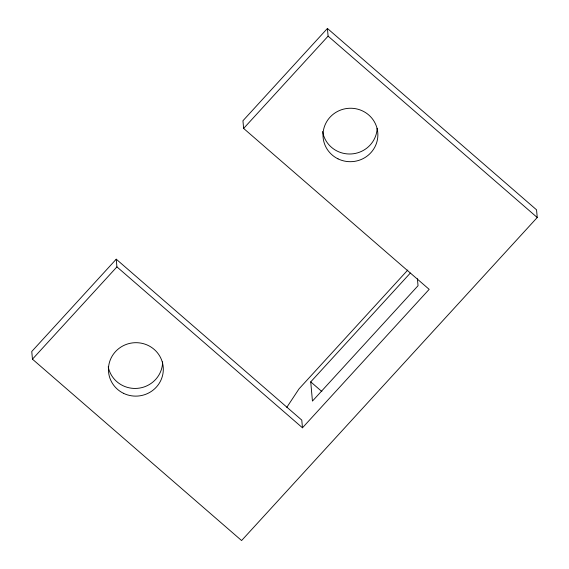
<?xml version="1.0" encoding="UTF-8"?>
<svg xmlns="http://www.w3.org/2000/svg" width="569" height="569" viewBox="0 0 569 569"><rect width="100%" height="100%" fill="white"/><g stroke="black" fill="none" stroke-linecap="round" stroke-linejoin="round"><path stroke-width="0.85" d="M286.769 407.383L298.995 388.897L407.774 270.04M116.232 259.194L31.764 351.493L32.454 359.174L241.59 540.55L537.236 217.507L536.546 209.826L327.41 28.45L242.942 120.749L243.632 128.43L429.175 289.351L302.466 427.796L116.922 266.882L116.232 259.194L301.783 420.107L302.466 427.796M32.454 359.174L116.922 266.882M243.632 128.43L328.1 36.139L327.41 28.45M417.411 278.732L418.037 285.716L312.445 401.081L310.731 381.877L410.32 273.063M328.1 36.139L537.236 217.507M310.731 381.877L321.869 391.536M162.627 361.856A27.447 26.722 -5.1 0 1 137.606 388.328A27.447 26.722 -5.1 0 1 108.224 366.792M377.155 128.295A27.447 26.722 -5.1 0 1 351.258 153.957A27.447 26.722 -5.1 0 1 322.623 131.489M338.043 158.872A27.447 26.722 -5.1 0 0 377.83 133.366A27.447 26.722 -5.1 0 0 335.418 112.669A27.447 26.722 -5.1 0 0 338.043 158.872M123.487 393.307A27.447 26.722 -5.1 0 0 163.275 367.802A27.447 26.722 -5.1 0 0 120.863 347.104A27.447 26.722 -5.1 0 0 123.487 393.307"/></g></svg>
